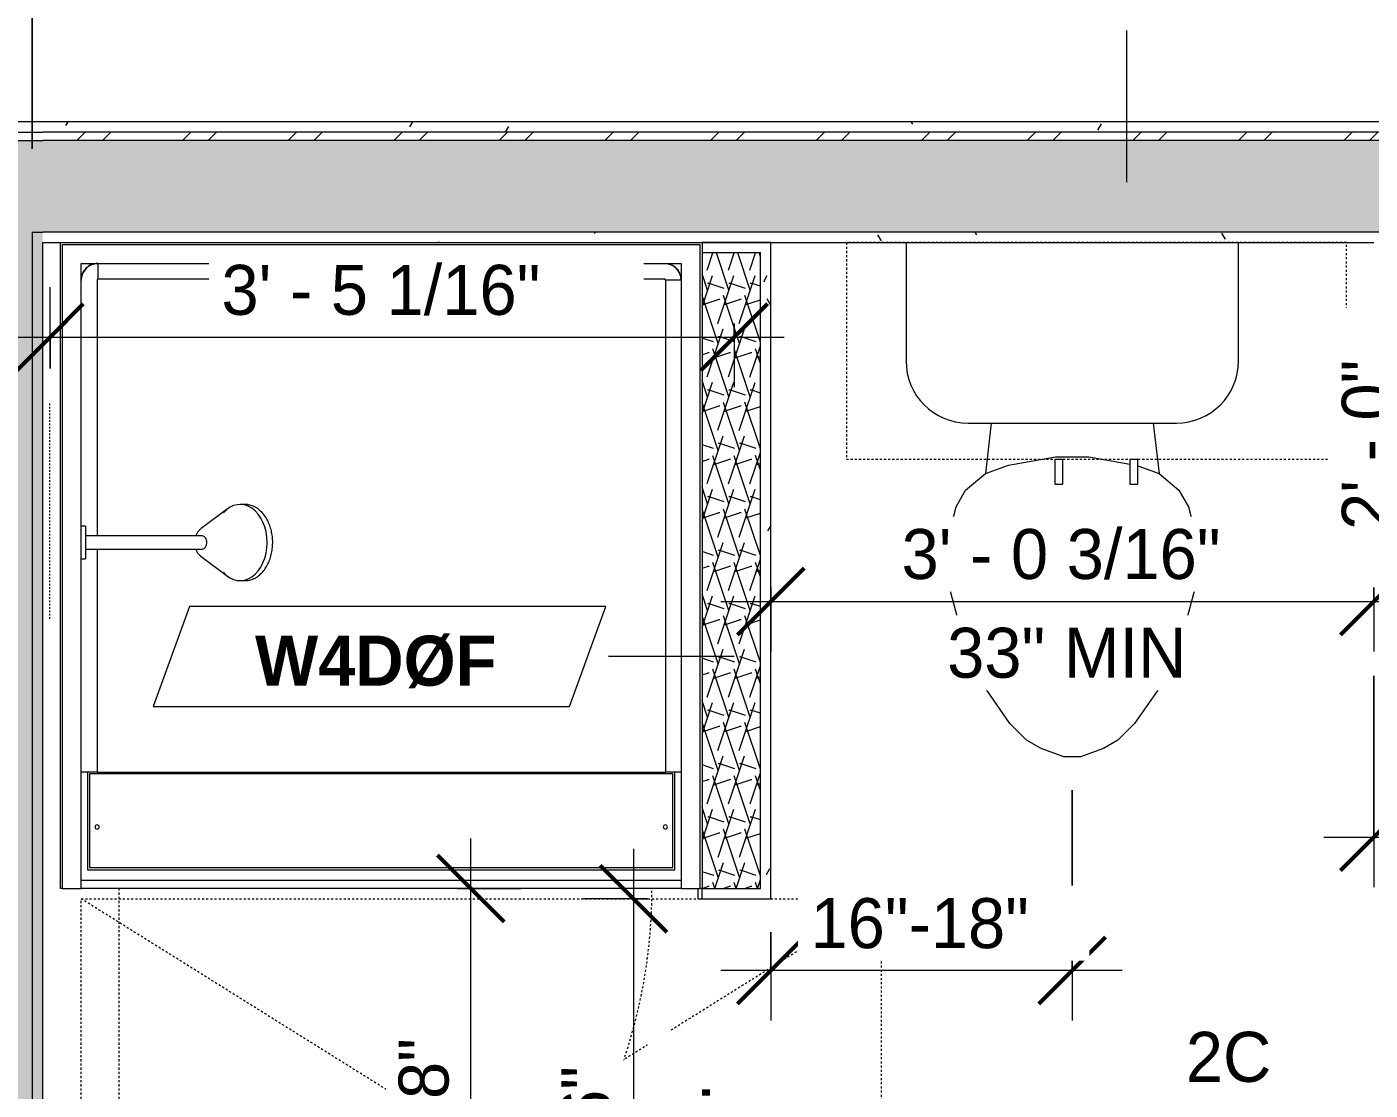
# Model space of a CAD drawing. Header units: inches. Extents: x -4058 to -1781, y 9814 to 12289.
# Drawn here: x -3403.5 to -3322.9, y 11589.8 to 11653.6 of the extents above; entities that cross this region are included whole.
import ezdxf

# ---------------------------------------------------------------- set-up
doc = ezdxf.new("R2010")
doc.units = ezdxf.units.IN
doc.header["$MEASUREMENT"] = 0
doc.linetypes.add('Dash', pattern=[0.25, 0.125, -0.125])
doc.linetypes.add('Dash 3_32_', pattern=[0.1875, 0.09375, -0.09375])
for name, color, linetype, lineweight in [('0-1', 7, 'Continuous', 5), ('A-ANNO-DIMS', 211, 'Continuous', 9), ('A-ANNO-DIMS-32', 211, 'Continuous', 9), ('A-DETL-1', 90, 'Dash 3_32_', 9), ('A-GENM', 5, 'Continuous', 9), ('A-GENM-2', 147, 'Dash', 9), ('A-WALL-1', 7, 'Continuous', 9), ('A-WALL-2', 113, 'Continuous', 9), ('A-WALL-IDEN', 211, 'Continuous', 9), ('A-WALL-PATT-1', 9, 'Continuous', 9), ('G-ANNO-SYMB-3', 111, 'Continuous', 9), ('I-WALL-2', 7, 'Continuous', 9), ('P-SANR-FIXT', 6, 'Continuous', 9), ('P-SANR-FIXT-HDLN', 131, 'Dash', 9), ('Q-CASE', 31, 'Continuous', 9), ('Q-CASE-1', 31, 'Dash', 9)]:
    doc.layers.add(name, color=color, linetype=linetype, lineweight=lineweight)
doc.styles.add('Century Gothic', font='ufonts.com_century-gothic.ttf', dxfattribs={"height": 3})
doc.styles.add('Century Gothic_B_1', font='GOTHICB.TTF', dxfattribs={"height": 3})
doc.dimstyles.new('THE_DIMENSION_STRING', dxfattribs={"dimscale": 12, "dimtxt": 3.132505, "dimasz": 0.333333, "dimexe": 0.25, "dimexo": 0.166667, "dimgap": 0.041667, "dimtad": 1, "dimdec": 4, "dimrnd": 0.0625, "dimzin": 3, "dimdsep": 46, "dimlunit": 4, "dimtxsty": 'Century Gothic', "dimblk1": 'OBLIQUE', "dimblk2": 'OBLIQUE', "dimsah": 1, "dimcen": 0.09, "dimdle": 0.25, "dimazin": 0, "dimtfac": 1, "dimtdec": 4, "dimtix": 1, "dimtmove": 0, "dimatfit": 3, "dimfxl": 1, "dimtvp": 1, "dimtfill": 1, "dimfrac": 2, "dimtolj": 1, "dimtzin": 0, "dimarcsym": 2})
doc.dimstyles.new('THE_DIMENSION_STRING_2', dxfattribs={"dimscale": 12, "dimtxt": 3.132505, "dimasz": 0.333333, "dimexe": 0.25, "dimexo": 0.166667, "dimgap": 0.041667, "dimtad": 1, "dimdec": 4, "dimrnd": 0.0625, "dimzin": 3, "dimdsep": 46, "dimlunit": 4, "dimtxsty": 'Century Gothic', "dimblk1": 'OBLIQUE', "dimblk2": 'OBLIQUE', "dimsah": 1, "dimcen": 0.09, "dimdle": 0.25, "dimazin": 0, "dimtfac": 1, "dimtdec": 4, "dimtix": 1, "dimtmove": 0, "dimatfit": 3, "dimfxl": 1, "dimtvp": 1, "dimtfill": 1, "dimfrac": 2, "dimtolj": 1, "dimtzin": 0, "dimarcsym": 2})
doc.dimstyles.new('THE_DIMENSION_STRING_3', dxfattribs={"dimscale": 12, "dimtxt": 3.132505, "dimasz": 0.333333, "dimexe": 0.25, "dimexo": 0.166667, "dimgap": 0.041667, "dimtad": 1, "dimdec": 4, "dimrnd": 0.0625, "dimzin": 3, "dimdsep": 46, "dimlunit": 4, "dimtxsty": 'Century Gothic', "dimblk1": 'OBLIQUE', "dimblk2": 'OBLIQUE', "dimsah": 1, "dimcen": 0.09, "dimdle": 0.25, "dimazin": 0, "dimtfac": 1, "dimtdec": 4, "dimtix": 1, "dimtmove": 0, "dimatfit": 3, "dimfxl": 1, "dimtvp": 1, "dimtfill": 1, "dimfrac": 2, "dimtolj": 1, "dimtzin": 0, "dimarcsym": 2})
doc.dimstyles.new('THE_DIMENSION_STRING_4', dxfattribs={"dimscale": 12, "dimtxt": 3.132505, "dimasz": 0.333333, "dimexe": 0.25, "dimexo": 0.166667, "dimgap": 0.041667, "dimtad": 1, "dimdec": 4, "dimrnd": 0.0625, "dimzin": 3, "dimdsep": 46, "dimlunit": 4, "dimtxsty": 'Century Gothic', "dimblk1": 'OBLIQUE', "dimblk2": 'OBLIQUE', "dimsah": 1, "dimcen": 0.09, "dimdle": 0.25, "dimazin": 0, "dimtfac": 1, "dimtdec": 4, "dimtix": 1, "dimtmove": 0, "dimatfit": 3, "dimfxl": 1, "dimtvp": 1, "dimtfill": 1, "dimfrac": 2, "dimtolj": 1, "dimtzin": 0, "dimarcsym": 2})
doc.dimstyles.new('THE_DIMENSION_STRING_6', dxfattribs={"dimscale": 12, "dimtxt": 3.132505, "dimasz": 0.333333, "dimexe": 0.25, "dimexo": 0.166667, "dimgap": 0.041667, "dimtad": 1, "dimdec": 4, "dimrnd": 0.0625, "dimzin": 3, "dimdsep": 46, "dimlunit": 4, "dimtxsty": 'Century Gothic', "dimblk1": 'OBLIQUE', "dimblk2": 'OBLIQUE', "dimsah": 1, "dimcen": 0.09, "dimdle": 0.25, "dimazin": 0, "dimtfac": 1, "dimtdec": 4, "dimtix": 1, "dimtmove": 0, "dimatfit": 3, "dimfxl": 1, "dimtvp": 1, "dimtfill": 1, "dimfrac": 2, "dimtolj": 1, "dimtzin": 0, "dimarcsym": 2})
pattern_1 = [(0, (0, 0), (10.24, 2.56), [0.422, -7.258, 0.422, -7.258, -40.96]), (0, (0, 0), (10.24, 2.56), [-15.36, 0.422, -14.938, 0.422, -7.258, -17.92]), (0, (0, 0), (10.24, 2.56), [-38.4, 0.422, -4.698, 0.422, -12.378]), (120, (3.84, 1.28), (-7.33702503, 7.58810013), [0.422, -7.258, 0.422, -7.258, -40.96]), (120, (3.84, 1.28), (-7.33702503, 7.58810013), [-15.36, 0.422, -14.938, 0.422, -7.258, -17.92]), (120, (3.84, 1.28), (-7.33702503, 7.58810013), [-38.4, 0.422, -4.698, 0.422, -12.378]), (240, (5.12, 6.4), (-2.90297497, -10.14810013), [0.422, -7.258, 0.422, -7.258, -40.96]), (240, (5.12, 6.4), (-2.90297497, -10.14810013), [-15.36, 0.422, -14.938, 0.422, -7.258, -17.92]), (240, (5.12, 6.4), (-2.90297497, -10.14810013), [-38.4, 0.422, -4.698, 0.422, -12.378])]
pattern_2 = [(161.57, (0.16, 0.16), (-1.279773737, -0.000426766), [0, -9.107, 1.011, 0]), (18.43, (-0.16, 0.16), (-1.279773737, 0.000426766), [0, -9.107, 1.011, 0]), (108.43, (0.16, 0.16), (0.639452382, -3.199964008), [3.035, -7.083]), (71.57, (-0.16, 0.16), (0.639452382, 3.199964008), [3.035, -7.083])]

# ---------------------------------------------------------------- blocks, each defined once
blk = doc.blocks.new('CTR - 1st Phase - Common Walls_rvt-1-UNIT PLANS - 2ND FLOOR')
at = {"layer": 'A-WALL-PATT-1'}
h = blk.add_hatch(dxfattribs=at)
h.set_pattern_fill('FP_1', color=256, style=0, pattern_type=2)
h.set_pattern_definition(pattern_1)
h.paths.add_polyline_path([(-3265.924, 11647.239), (-3265.299, 11647.239), (-3265.299, 11647.864), (-3409.174, 11647.864), (-3409.174, 11647.239), (-3274.299, 11647.239)], flags=0)
h = blk.add_hatch(dxfattribs=at)
h.set_pattern_fill('FP_33', color=256, style=0, pattern_type=2)
h.set_pattern_definition([(45, (0, 0), (-3.1678384, 3.1678384), []), (45, (0, 4.8), (-3.1678384, 3.1678384), [])])
h.paths.add_polyline_path([(-3265.924, 11646.739), (-3265.924, 11647.239), (-3408.674, 11647.239), (-3408.674, 11646.739), (-3266.424, 11646.739)], flags=0)
h = blk.add_hatch(dxfattribs=at)
h.set_pattern_fill('FP_5', color=256, style=0, pattern_type=2)
h.set_pattern_definition(pattern_2)
h.paths.add_polyline_path([(-3403.174, 11255.364), (-3403.174, 11646.739), (-3408.674, 11646.739), (-3408.674, 11255.364)], flags=0)
h = blk.add_hatch(dxfattribs=at)
h.set_pattern_fill('FP_5', color=256, style=0, pattern_type=2)
h.set_pattern_definition(pattern_2)
h.paths.add_polyline_path([(-3274.299, 11641.239), (-3273.674, 11641.239), (-3273.674, 11646.739), (-3403.174, 11646.739), (-3403.174, 11641.239), (-3288.958, 11641.239)], flags=0)
h = blk.add_hatch(dxfattribs=at)
h.set_pattern_fill('FP_1', color=256, style=0, pattern_type=2)
h.set_pattern_definition(pattern_1)
h.paths.add_polyline_path([(-3403.174, 11255.364), (-3402.549, 11255.364), (-3402.549, 11641.239), (-3403.174, 11641.239), (-3403.174, 11267.999)], flags=0)
h = blk.add_hatch(dxfattribs=at)
h.set_pattern_fill('FP_1', color=256, style=0, pattern_type=2)
h.set_pattern_definition(pattern_1)
h.paths.add_polyline_path([(-3274.299, 11640.614), (-3274.299, 11641.239), (-3402.549, 11641.239), (-3402.549, 11640.614), (-3274.674, 11640.614)], flags=0)
at = {"layer": 'A-WALL-1'}
for p, q in [((-3408.674, 11647.239), (-3402.549, 11647.239)), ((-3408.674, 11646.739), (-3403.174, 11646.739)), ((-3403.174, 11646.739), (-3402.549, 11646.739)), ((-3274.299, 11647.239), (-3402.549, 11647.239)), ((-3274.299, 11646.739), (-3402.549, 11646.739)), ((-3403.174, 11641.239), (-3403.174, 11255.364)), ((-3403.174, 11641.239), (-3402.549, 11641.239)), ((-3274.299, 11641.239), (-3402.549, 11641.239))]:
    blk.add_line(p, q, dxfattribs=at)
at = {"layer": 'I-WALL-2'}
for p, q in [((-3402.549, 11647.864), (-3409.174, 11647.864)), ((-3274.299, 11647.864), (-3402.549, 11647.864)), ((-3402.549, 11255.364), (-3402.549, 11640.614)), ((-3402.549, 11640.614), (-3401.486, 11640.614)), ((-3362.986, 11640.614), (-3322.674, 11640.614))]:
    blk.add_line(p, q, dxfattribs=at)
blk = doc.blocks.new('Toilet-Domestic-3D - Toilet-Domestic-3D-V45-UNIT PLANS - 2ND FLOOR')
at = {"layer": 'P-SANR-FIXT'}
for p, q in [((-2.74, 11), (-1.874, 11.5)), ((-1.874, 11.5), (-0.5, 12)), ((-0.5, 12), (0.5, 12)), ((0.5, 12), (1.874, 11.5)), ((1.874, 11.5), (2.74, 11)), ((-3.74, 10), (-2.74, 11)), ((2.74, 11), (3.74, 10)), ((-5.127, 8), (-3.74, 10)), ((3.74, 10), (5.127, 8)), ((-6.06, 6), (-5.127, 8)), ((5.127, 8), (6.06, 6)), ((-6.788, 4), (-6.06, 6)), ((6.06, 6), (6.788, 4)), ((-7.326, 1.992), (-6.788, 4)), ((6.788, 4), (7.326, 1.992)), ((-7.5, 0), (-7.326, 1.992)), ((7.326, 1.992), (7.5, 0)), ((-7.413, -0.996), (-7.5, 0)), ((7.5, 0), (7.413, -0.996)), ((-7.236, -2), (-7.413, -0.996)), ((7.413, -0.996), (7.236, -2)), ((-6.968, -3), (-7.236, -2)), ((7.236, -2), (6.968, -3)), ((-6.401, -4), (-6.968, -3)), ((6.968, -3), (6.401, -4)), ((-5.209, -5), (-6.401, -4)), ((6.401, -4), (5.209, -5)), ((-3.938, -5.463), (-5.209, -5)), ((-4.862, -8.024), (-5.209, -5)), ((-1, -6), (-3.449, -5.568)), ((3.836, -5.5), (1, -6)), ((5.209, -5), (3.836, -5.5)), ((4.862, -8.024), (5.209, -5)), ((1, -6), (-1, -6)), ((6.25, -8.024), (-6.25, -8.024)), ((-9.976, -11.75), (-9.976, -18.851)), ((9.976, -18.851), (9.976, -11.75))]:
    blk.add_line(p, q, dxfattribs=at)
for centre, start, end in [((-6.25, -11.75), 90, 180), ((6.25, -11.75), 0, 90)]:
    blk.add_arc(centre, 3.726, start, end, dxfattribs=at)
blk = doc.blocks.new('ADA Clearances - 30_x48_-V46-UNIT PLANS - 2ND FLOOR')
at = {"layer": 'A-GENM-2'}
for p, q in [((15, 24), (-15, -24)), ((-15, 24), (15, -24)), ((-15, 17.375), (-15, 24)), ((-15, 24), (15, 24)), ((15, 24), (15, -24)), ((-15, -24), (-15, 13)), ((15, -24), (-15, -24))]:
    blk.add_line(p, q, dxfattribs=at)
blk = doc.blocks.new('300 Series Wall Hung Cabinet_326 - 30_-2909952-UNIT PLANS - 2ND FLOOR')
at = {"layer": 'Q-CASE'}
for p, q in [((-2.5, -13.188), (-2.012, -13.188)), ((-2.5, -13.188), (-2.5, -14.687)), ((-2.012, -14.687), (-2.012, -13.188)), ((2, -13.188), (2.488, -13.188)), ((2, -13.188), (2, -14.687)), ((2.488, -14.687), (2.488, -13.188)), ((-2.5, -14.687), (-2.012, -14.687)), ((2, -14.687), (2.488, -14.687))]:
    blk.add_line(p, q, dxfattribs=at)
at = {"layer": 'Q-CASE-1'}
for p, q in [((15, -0.188), (-15, -0.188)), ((-15, -0.188), (-15, -13.188)), ((15, -13.188), (15, -0.188)), ((-15, -13.188), (15, -13.188))]:
    blk.add_line(p, q, dxfattribs=at)
blk = doc.blocks.new('The Shower - The Shower-V122-UNIT PLANS - 2ND FLOOR')
at = {"layer": 'P-SANR-FIXT'}
for p, q in [((0, 39.25), (0.125, 39.25)), ((0, 0.5), (0, 39.25)), ((1.25, 39.25), (0.125, 39.25)), ((0.125, 0.625), (0.125, 39.25)), ((1.25, 39.25), (37.25, 39.25)), ((1.25, 38.75), (1.25, 39.25)), ((1.25, 1.75), (1.25, 39.25)), ((37.25, 38.75), (1.25, 38.75)), ((37.25, 39.25), (37.25, 38.75)), ((38.375, 39.25), (37.25, 39.25)), ((37.25, 39.25), (37.25, 19.484)), ((38.375, 39.25), (38.5, 39.25)), ((38.375, 39.25), (38.375, 0.625)), ((38.5, 39.25), (38.5, 0.5)), ((1.625, 38.125), (1.625, 32.27)), ((36.875, 38.125), (1.625, 38.125)), ((36.75, 37.996), (1.75, 37.996)), ((1.75, 37.996), (1.75, 32.38)), ((36.75, 32.38), (36.75, 37.996)), ((36.875, 32.27), (36.875, 38.125)), ((1.75, 32.38), (36.75, 32.38)), ((2.2, 2.75), (2.2, 32.266)), ((36.3, 32.266), (2.2, 32.266)), ((36.3, 18.893), (36.3, 32.266)), ((36.3, 2.753), (36.3, 18.106)), ((37.25, 17.516), (37.25, 1.75)), ((1.28, 2.507), (1.302, 2.432)), ((2.253, 2.7), (36.25, 2.7)), ((37.198, 2.432), (37.22, 2.507)), ((37.25, 1.75), (1.25, 1.75)), ((1.397, 2.229), (1.415, 2.199)), ((1.51, 2.078), (1.578, 2.01)), ((1.699, 1.915), (1.731, 1.895)), ((1.932, 1.802), (2.007, 1.78)), ((2.253, 1.769), (36.25, 1.769)), ((36.25, 1.75), (36.25, 1.769)), ((36.493, 1.78), (36.568, 1.802)), ((36.772, 1.897), (36.801, 1.915)), ((36.922, 2.01), (36.99, 2.078)), ((37.085, 2.199), (37.105, 2.231)), ((38.5, 0.5), (0, 0.5)), ((38.375, 0.625), (0.125, 0.625))]:
    blk.add_line(p, q, dxfattribs=at)
for centre, radius, start, end in [((2.203, 35.563), 0.125, 0, 180), ((2.203, 35.563), 0.125, 180, 0), ((36.297, 35.563), 0.125, 0, 180), ((36.297, 35.563), 0.125, 180, 0), ((2.25, 2.75), 1, 180, 270), ((36.25, 2.75), 1, 270, 0)]:
    blk.add_arc(centre, radius, start, end, dxfattribs=at)
for centre, major_axis, start_param, end_param in [((2.2, 32.284), (-0.95, 0), 0, 1.570796), ((36.3, 32.284), (0.95, 0), 4.712389, 6.283185)]:
    blk.add_ellipse(centre, major_axis=major_axis, ratio=0.019505, start_param=start_param, end_param=end_param, dxfattribs=at)
for points, knots in [([(1.25, 2.769), (1.25, 2.767), (1.272, 2.764), (1.4, 2.758), (1.642, 2.754), (1.951, 2.752), (2.117, 2.752), (2.2, 2.753)], [-1, -1, -1, -1, -0.833333, -0.666667, -0.333333, -0.166667, 0, 0, 0, 0]), ([(1.25, 2.769), (1.25, 2.702), (1.263, 2.572), (1.34, 2.32), (1.525, 2.042), (1.804, 1.857), (2.056, 1.781), (2.186, 1.769), (2.253, 1.769)], [-1, -1, -1, -1, -0.874768, -0.749536, -0.499072, -0.248608, -0.123376, 0.001856, 0.001856, 0.001856, 0.001856]), ([(2.2, 2.753), (2.2, 2.742), (2.201, 2.74), (2.203, 2.731), (2.207, 2.724), (2.212, 2.717), (2.218, 2.711), (2.226, 2.705), (2.235, 2.702), (2.242, 2.7), (2.248, 2.7), (2.253, 2.7)], [-1, -1, -1, -1, -0.833333, -0.75, -0.666667, -0.583333, -0.416667, -0.291667, -0.208333, -0.083333, 0, 0, 0, 0]), ([(36.247, 2.7), (36.258, 2.7), (36.26, 2.701), (36.268, 2.703), (36.276, 2.707), (36.283, 2.712), (36.289, 2.718), (36.294, 2.726), (36.298, 2.735), (36.3, 2.741), (36.3, 2.748), (36.3, 2.753)], [-1, -1, -1, -1, -0.833333, -0.75, -0.666667, -0.583333, -0.416667, -0.291667, -0.208333, -0.083333, 0, 0, 0, 0]), ([(36.25, 1.796), (36.25, 1.816), (36.25, 1.907), (36.249, 2.145), (36.248, 2.452), (36.248, 2.617), (36.247, 2.7)], [-0.8333333, -0.8333333, -0.8333333, -0.8333333, -0.6666667, -0.3333333, -0.1666667, 0, 0, 0, 0]), ([(36.25, 1.769), (36.317, 1.769), (36.447, 1.782), (36.699, 1.858), (36.977, 2.044), (37.162, 2.322), (37.238, 2.575), (37.25, 2.705), (37.25, 2.771)], [-1, -1, -1, -1, -0.874768, -0.749536, -0.499072, -0.248608, -0.123376, 0.001856, 0.001856, 0.001856, 0.001856]), ([(1.589, 2), (1.545, 2.038), (1.47, 2.117), (1.409, 2.206), (1.385, 2.249)], [0.4597287, 0.4597287, 0.4597287, 0.4597287, 0.5714286, 0.666048, 0.666048, 0.666048, 0.666048]), ([(2.25, 1.75), (2.174, 1.75), (2.026, 1.767), (1.86, 1.825), (1.773, 1.871), (1.752, 1.883)], [0, 0, 0, 0, 0.1428571, 0.2857143, 0.332096, 0.332096, 0.332096, 0.332096]), ([(36.75, 1.884), (36.696, 1.853), (36.588, 1.803), (36.419, 1.76), (36.307, 1.75), (36.25, 1.75)], [0.6665409, 0.6665409, 0.6665409, 0.6665409, 0.7857143, 0.8928571, 1, 1, 1, 1]), ([(37.014, 2.105), (36.972, 2.055), (36.889, 1.974), (36.794, 1.909), (36.751, 1.885)], [0.4462442, 0.4462442, 0.4462442, 0.4462442, 0.5714286, 0.666048, 0.666048, 0.666048, 0.666048]), ([(37.193, 2.416), (37.181, 2.382), (37.157, 2.326), (37.129, 2.273), (37.117, 2.252)], [0.2167295, 0.2167295, 0.2167295, 0.2167295, 0.2857143, 0.332096, 0.332096, 0.332096, 0.332096])]:
    blk.add_open_spline(points, degree=3, knots=knots, dxfattribs=at)
for points in [[(1.251, 2.707), (1.25, 2.721), (1.25, 2.735), (1.25, 2.75)], [(37.25, 2.75), (37.25, 2.724), (37.249, 2.698), (37.247, 2.673)], [(1.384, 2.25), (1.371, 2.272), (1.359, 2.295), (1.348, 2.319)], [(1.75, 1.884), (1.707, 1.909), (1.665, 1.937), (1.627, 1.968)], [(37.116, 2.25), (37.095, 2.214), (37.072, 2.179), (37.047, 2.146)]]:
    blk.add_open_spline(points, degree=3, dxfattribs=at)
at = {"layer": 'P-SANR-FIXT-HDLN'}
blk.add_line((35, 39.25), (35, 71.25), dxfattribs=at)
blk.add_arc((35, 39.25), 32, 90, 180, dxfattribs=at)
blk = doc.blocks.new('Shower Head - Shower Head-3265626-UNIT PLANS - 2ND FLOOR')
at = {"layer": 'P-SANR-FIXT'}
for p, q in [((-0.984, 0), (0.984, 0)), ((-0.984, 0), (-0.984, -0.255)), ((0.984, -0.255), (-0.984, -0.255)), ((-0.394, -0.255), (-0.394, -1.002)), ((0.394, -1.002), (0.394, -0.255)), ((0.984, -0.255), (0.984, 0)), ((-0.394, -6.013), (-0.394, -7.265)), ((0.394, -7.265), (0.394, -6.013)), ((-0.837, -7.194), (-2.021, -8.783)), ((2.021, -8.783), (0.837, -7.194)), ((-2.285, -9.536), (-2.285, -9.815)), ((2.285, -9.815), (2.285, -9.536))]:
    blk.add_line(p, q, dxfattribs=at)
at = {"layer": 'P-SANR-FIXT', "flags": 128}
for points in [[(-0.394, -1.002), (-0.394, -1.285), (-0.394, -1.568), (-0.394, -1.85), (-0.394, -2.131), (-0.394, -2.41), (-0.394, -2.686), (-0.394, -2.96), (-0.394, -3.231), (-0.394, -3.498), (-0.394, -3.761), (-0.394, -4.02), (-0.394, -4.274), (-0.394, -4.523), (-0.394, -4.766), (-0.394, -5.003), (-0.394, -5.234), (-0.394, -5.458), (-0.394, -5.674), (-0.394, -5.884), (-0.394, -6.013)], [(0.394, -6.013), (0.394, -5.808), (0.394, -5.596), (0.394, -5.377), (0.394, -5.15), (0.394, -4.917), (0.394, -4.678), (0.394, -4.433), (0.394, -4.182), (0.394, -3.926), (0.394, -3.666), (0.394, -3.401), (0.394, -3.132), (0.394, -2.86), (0.394, -2.585), (0.394, -2.308), (0.394, -2.028), (0.394, -1.747), (0.394, -1.465), (0.394, -1.182), (0.394, -1.002)], [(-0.394, -6.871), (-0.426, -6.883), (-0.458, -6.897), (-0.489, -6.911), (-0.521, -6.927), (-0.552, -6.944), (-0.582, -6.963), (-0.613, -6.982), (-0.643, -7.003), (-0.672, -7.025), (-0.701, -7.049), (-0.729, -7.074), (-0.756, -7.101), (-0.783, -7.129), (-0.809, -7.159), (-0.834, -7.19), (-0.837, -7.194)], [(0.837, -7.194), (0.813, -7.163), (0.787, -7.133), (0.76, -7.105), (0.733, -7.078), (0.705, -7.052), (0.676, -7.029), (0.647, -7.006), (0.617, -6.985), (0.587, -6.965), (0.556, -6.947), (0.525, -6.93), (0.494, -6.914), (0.462, -6.899), (0.43, -6.885), (0.398, -6.873)], [(-2.285, -9.815), (-2.283, -9.885), (-2.277, -9.955), (-2.267, -10.024), (-2.253, -10.094), (-2.236, -10.162), (-2.214, -10.23), (-2.189, -10.297), (-2.16, -10.362), (-2.128, -10.427), (-2.092, -10.49), (-2.053, -10.552), (-2.011, -10.613), (-1.965, -10.672), (-1.916, -10.729), (-1.865, -10.785), (-1.81, -10.839), (-1.753, -10.891), (-1.693, -10.941), (-1.631, -10.99), (-1.566, -11.036), (-1.499, -11.08), (-1.43, -11.122), (-1.358, -11.163), (-1.285, -11.2), (-1.21, -11.236), (-1.132, -11.27), (-1.054, -11.301), (-0.973, -11.33), (-0.892, -11.356), (-0.809, -11.38), (-0.725, -11.402), (-0.639, -11.422), (-0.553, -11.438), (-0.466, -11.453), (-0.379, -11.465), (-0.291, -11.474), (-0.202, -11.481), (-0.113, -11.486), (-0.024, -11.488), (0, -11.488)], [(0, -11.488), (0.089, -11.487), (0.178, -11.483), (0.267, -11.476), (0.355, -11.468), (0.443, -11.456), (0.53, -11.443), (0.616, -11.426), (0.702, -11.408), (0.786, -11.387), (0.869, -11.363), (0.952, -11.337), (1.032, -11.309), (1.111, -11.278), (1.189, -11.245), (1.265, -11.21), (1.339, -11.173), (1.411, -11.133), (1.481, -11.092), (1.548, -11.048), (1.614, -11.002), (1.677, -10.955), (1.737, -10.905), (1.795, -10.853), (1.85, -10.8), (1.903, -10.745), (1.952, -10.688), (1.999, -10.629), (2.042, -10.569), (2.082, -10.507), (2.119, -10.444), (2.152, -10.38), (2.182, -10.315), (2.208, -10.248), (2.23, -10.18), (2.249, -10.112), (2.264, -10.043), (2.275, -9.974), (2.282, -9.904), (2.285, -9.833), (2.285, -9.815)]]:
    blk.add_lwpolyline(points, dxfattribs=at)
at = {"layer": 'P-SANR-FIXT'}
for centre, major_axis, start_param, end_param in [((0, -7.265), (0.394, 0), 3.141593, 4.712389), ((0, -7.265), (-0.394, 0), 1.570796, 3.141593), ((0, -9.536), (2.285, 0), 2.468394, 4.712389), ((0, -9.536), (-2.285, 0), 1.570796, 3.814791)]:
    blk.add_ellipse(centre, major_axis=major_axis, ratio=0.707107, start_param=start_param, end_param=end_param, dxfattribs=at)
blk = doc.blocks.new('DIMBLOCK210-UNIT PLANS - 2ND FLOOR')
at = {"layer": 'A-ANNO-DIMS-32'}
for p, q in [((-3322.674, 11614.619), (-3322.674, 11601.94)), ((-3322.674, 11604.94), (-3322.674, 11614.619)), ((-3274.674, 11614.619), (-3274.674, 11601.94)), ((-3274.674, 11604.94), (-3274.674, 11614.619)), ((-3325.674, 11604.94), (-3271.674, 11604.94))]:
    blk.add_line(p, q, dxfattribs=at)
at = {"layer": 'A-ANNO-DIMS-32', "lineweight": 50}
for p, q in [((-3322.674, 11604.94), (-3320.674, 11606.94)), ((-3274.674, 11604.94), (-3272.674, 11606.94)), ((-3322.674, 11604.94), (-3324.674, 11602.94)), ((-3274.674, 11604.94), (-3276.674, 11602.94))]:
    blk.add_line(p, q, dxfattribs=at)
at = {"layer": 'A-ANNO-DIMS-32', "color": 0, "insert": (-3303.919, 11609.286), "char_height": 3, "width": 12.58969, "attachment_point": 1, "line_spacing_factor": 0.984502, "style": 'Century Gothic', "bg_fill": 3, "box_fill_scale": 1.25, "bg_fill_color": 256, "bg_fill_true_color": 13158600, "bg_fill_transparency": 0}
blk.add_mtext('4\' - 0"', dxfattribs=at)
blk = doc.blocks.new('_Oblique')
at = {"color": 0, "linetype": 'ByBlock', "lineweight": -2}
blk.add_line((-0.5, -0.5), (0.5, 0.5), dxfattribs=at)
blk = doc.blocks.new('DIMBLOCK211-UNIT PLANS - 2ND FLOOR')
at = {"layer": 'A-ANNO-DIMS-32'}
for p, q in [((-3320.247, 11613.619), (-3320.247, 11643.619)), ((-3321.076, 11640.619), (-3317.247, 11640.619)), ((-3320.247, 11640.619), (-3321.076, 11640.619)), ((-3321.076, 11616.619), (-3317.247, 11616.619)), ((-3320.247, 11616.619), (-3321.076, 11616.619))]:
    blk.add_line(p, q, dxfattribs=at)
at = {"layer": 'A-ANNO-DIMS-32', "lineweight": 50}
for p, q in [((-3320.247, 11640.619), (-3322.247, 11642.619)), ((-3320.247, 11640.619), (-3318.247, 11638.619)), ((-3320.247, 11616.619), (-3322.247, 11618.619)), ((-3320.247, 11616.619), (-3318.247, 11614.619))]:
    blk.add_line(p, q, dxfattribs=at)
at = {"layer": 'A-ANNO-DIMS-32', "color": 0, "insert": (-3324.593, 11623.373), "char_height": 3, "width": 12.58969, "attachment_point": 1, "rotation": 90, "line_spacing_factor": 0.984502, "style": 'Century Gothic', "bg_fill": 3, "box_fill_scale": 1.25, "bg_fill_color": 256, "bg_fill_true_color": 13158600, "bg_fill_transparency": 0}
blk.add_mtext('2\' - 0"', dxfattribs=at)
blk = doc.blocks.new('DIMBLOCK348-UNIT PLANS - 2ND FLOOR')
at = {"layer": 'A-ANNO-DIMS-32', "lineweight": 50}
for p, q in [((-3358.861, 11619.086), (-3356.861, 11621.086)), ((-3322.674, 11619.086), (-3320.674, 11621.086)), ((-3358.861, 11619.086), (-3360.861, 11617.086)), ((-3322.674, 11619.086), (-3324.674, 11617.086))]:
    blk.add_line(p, q, dxfattribs=at)
at = {"layer": 'A-ANNO-DIMS-32'}
for p, q in [((-3358.861, 11619.914), (-3358.861, 11616.086)), ((-3358.861, 11619.086), (-3358.861, 11619.914)), ((-3322.674, 11619.914), (-3322.674, 11616.086)), ((-3322.674, 11619.086), (-3322.674, 11619.914)), ((-3361.861, 11619.086), (-3319.674, 11619.086))]:
    blk.add_line(p, q, dxfattribs=at)
at = {"layer": 'A-ANNO-DIMS-32', "color": 0, "char_height": 3, "attachment_point": 1, "line_spacing_factor": 0.984502, "style": 'Century Gothic', "bg_fill": 3, "box_fill_scale": 1.25, "bg_fill_color": 256, "bg_fill_true_color": 13158600, "bg_fill_transparency": 0}
for s, insert, width in [('3\' - 0 3/16"', (-3351.01, 11623.431), 24.5827), ('33" MIN', (-3348.276, 11617.509), 18.01936)]:
    blk.add_mtext(s, dxfattribs=dict(at, insert=insert, width=width))
blk = doc.blocks.new('Wall Tag - Arch Wall-3956453-UNIT PLANS - 2ND FLOOR')
at = {"layer": 'A-WALL-IDEN'}
for p, q in [((-0.3561, 0.0937), (-0.4244, -0.0937)), ((0.4244, 0.0937), (-0.3561, 0.0937)), ((0.3561, -0.0937), (0.4244, 0.0937)), ((-0.4244, -0.0937), (0.3561, -0.0937))]:
    blk.add_line(p, q, dxfattribs=at)
blk = doc.blocks.new('DIMBLOCK794-UNIT PLANS - 2ND FLOOR')
at = {"layer": 'A-ANNO-DIMS-32'}
for p, q in [((-3376.849, 11565.244), (-3376.849, 11604.869)), ((-3377.677, 11601.869), (-3373.849, 11601.869)), ((-3376.849, 11601.869), (-3377.677, 11601.869)), ((-3377.677, 11568.244), (-3373.849, 11568.244)), ((-3376.849, 11568.244), (-3377.677, 11568.244))]:
    blk.add_line(p, q, dxfattribs=at)
at = {"layer": 'A-ANNO-DIMS-32', "lineweight": 50}
for p, q in [((-3376.849, 11601.869), (-3378.849, 11603.869)), ((-3376.849, 11601.869), (-3374.849, 11599.869)), ((-3376.849, 11568.244), (-3378.849, 11570.244)), ((-3376.849, 11568.244), (-3374.849, 11566.244))]:
    blk.add_line(p, q, dxfattribs=at)
at = {"layer": 'A-ANNO-DIMS-32', "color": 0, "insert": (-3381.194, 11575.982), "char_height": 3, "width": 21.77837, "attachment_point": 1, "rotation": 90, "line_spacing_factor": 0.984502, "style": 'Century Gothic', "bg_fill": 3, "box_fill_scale": 1.25, "bg_fill_color": 256, "bg_fill_true_color": 13158600, "bg_fill_transparency": 0}
blk.add_mtext('2\' - 9 5/8"', dxfattribs=at)
blk = doc.blocks.new('DIMBLOCK1008-UNIT PLANS - 2ND FLOOR')
at = {"layer": 'A-ANNO-DIMS-32'}
for p, q in [((-3408.674, 11646.239), (-3408.674, 11677.985)), ((-3403.174, 11646.239), (-3403.174, 11677.985)), ((-3408.674, 11674.985), (-3403.174, 11674.985)), ((-3408.674, 11674.985), (-3408.674, 11646.239)), ((-3403.174, 11674.985), (-3403.174, 11646.239))]:
    blk.add_line(p, q, dxfattribs=at)
at = {"layer": 'A-ANNO-DIMS-32', "lineweight": 50}
for p, q in [((-3408.674, 11674.985), (-3406.674, 11676.985)), ((-3403.174, 11674.985), (-3401.174, 11676.985)), ((-3408.674, 11674.985), (-3410.674, 11672.985)), ((-3403.174, 11674.985), (-3405.174, 11672.985))]:
    blk.add_line(p, q, dxfattribs=at)
at = {"layer": 'A-ANNO-DIMS-32', "color": 0, "insert": (-3411.567, 11679.33), "char_height": 3, "width": 13.54435, "attachment_point": 1, "line_spacing_factor": 0.984502, "style": 'Century Gothic', "bg_fill": 3, "box_fill_scale": 1.25, "bg_fill_color": 256, "bg_fill_true_color": 13158600, "bg_fill_transparency": 0}
blk.add_mtext('5 1/2"', dxfattribs=at)
blk = doc.blocks.new('DIMBLOCK1009-UNIT PLANS - 2ND FLOOR')
at = {"layer": 'A-ANNO-DIMS-32'}
for p, q in [((-3403.174, 11646.239), (-3403.174, 11677.985)), ((-3273.674, 11646.239), (-3273.674, 11677.985)), ((-3403.174, 11674.985), (-3273.674, 11674.985)), ((-3403.174, 11674.985), (-3403.174, 11646.239)), ((-3273.674, 11674.985), (-3273.674, 11646.239))]:
    blk.add_line(p, q, dxfattribs=at)
at = {"layer": 'A-ANNO-DIMS-32', "lineweight": 50}
for p, q in [((-3403.174, 11674.985), (-3401.174, 11676.985)), ((-3273.674, 11674.985), (-3271.674, 11676.985)), ((-3403.174, 11674.985), (-3405.174, 11672.985)), ((-3273.674, 11674.985), (-3275.674, 11672.985))]:
    blk.add_line(p, q, dxfattribs=at)
at = {"layer": 'A-ANNO-DIMS-32', "color": 0, "insert": (-3348.667, 11679.33), "char_height": 3, "width": 24.5827, "attachment_point": 1, "line_spacing_factor": 0.984502, "style": 'Century Gothic', "bg_fill": 3, "box_fill_scale": 1.25, "bg_fill_color": 256, "bg_fill_true_color": 13158600, "bg_fill_transparency": 0}
blk.add_mtext('10\' - 9 1/2"', dxfattribs=at)
blk = doc.blocks.new('DIMBLOCK1450-UNIT PLANS - 2ND FLOOR')
at = {"layer": 'A-ANNO-DIMS-32'}
for p, q in [((-3340.767, 11607.763), (-3340.767, 11593.94)), ((-3340.767, 11596.94), (-3340.767, 11607.763)), ((-3358.861, 11599.244), (-3358.861, 11593.94)), ((-3358.861, 11596.94), (-3358.861, 11599.244)), ((-3337.767, 11596.94), (-3361.861, 11596.94))]:
    blk.add_line(p, q, dxfattribs=at)
at = {"layer": 'A-ANNO-DIMS-32', "lineweight": 50}
for p, q in [((-3358.861, 11596.94), (-3356.861, 11598.94)), ((-3340.767, 11596.94), (-3338.767, 11598.94)), ((-3358.861, 11596.94), (-3360.861, 11594.94)), ((-3340.767, 11596.94), (-3342.767, 11594.94))]:
    blk.add_line(p, q, dxfattribs=at)
at = {"layer": 'A-ANNO-DIMS-32', "color": 0, "insert": (-3356.477, 11601.286), "char_height": 3, "width": 15.99069, "attachment_point": 1, "line_spacing_factor": 0.984502, "style": 'Century Gothic', "bg_fill": 3, "box_fill_scale": 1.25, "bg_fill_color": 256, "bg_fill_true_color": 13158600, "bg_fill_transparency": 0}
blk.add_mtext('16"-18"', dxfattribs=at)
blk = doc.blocks.new('DIMBLOCK1451-UNIT PLANS - 2ND FLOOR')
at = {"layer": 'A-ANNO-DIMS-32'}
for p, q in [((-3402.111, 11633.052), (-3402.111, 11637.935)), ((-3361.049, 11635.763), (-3361.049, 11631.935)), ((-3361.049, 11634.935), (-3361.049, 11635.763)), ((-3405.111, 11634.935), (-3358.049, 11634.935)), ((-3402.111, 11634.935), (-3402.111, 11633.052))]:
    blk.add_line(p, q, dxfattribs=at)
at = {"layer": 'A-ANNO-DIMS-32', "lineweight": 50}
for p, q in [((-3402.111, 11634.935), (-3400.111, 11636.935)), ((-3361.049, 11634.935), (-3359.049, 11636.935)), ((-3402.111, 11634.935), (-3404.111, 11632.935)), ((-3361.049, 11634.935), (-3363.049, 11632.935))]:
    blk.add_line(p, q, dxfattribs=at)
at = {"layer": 'A-ANNO-DIMS-32', "color": 0, "insert": (-3391.823, 11639.28), "char_height": 3, "width": 24.5827, "attachment_point": 1, "line_spacing_factor": 0.984502, "style": 'Century Gothic', "bg_fill": 3, "box_fill_scale": 1.25, "bg_fill_color": 256, "bg_fill_true_color": 13158600, "bg_fill_transparency": 0}
blk.add_mtext('3\' - 5 1/16"', dxfattribs=at)
blk = doc.blocks.new('DIMBLOCK1470-UNIT PLANS - 2ND FLOOR')
at = {"layer": 'A-ANNO-DIMS-32'}
for p, q in [((-3367.09, 11604.244), (-3367.09, 11568.244)), ((-3366.262, 11601.244), (-3370.09, 11601.244)), ((-3367.09, 11601.244), (-3366.262, 11601.244)), ((-3366.262, 11571.244), (-3370.09, 11571.244)), ((-3367.09, 11571.244), (-3366.262, 11571.244))]:
    blk.add_line(p, q, dxfattribs=at)
at = {"layer": 'A-ANNO-DIMS-32', "lineweight": 50}
for p, q in [((-3367.09, 11601.244), (-3369.09, 11603.244)), ((-3367.09, 11601.244), (-3365.09, 11599.244)), ((-3367.09, 11571.244), (-3369.09, 11573.244)), ((-3367.09, 11571.244), (-3365.09, 11569.244))]:
    blk.add_line(p, q, dxfattribs=at)
at = {"layer": 'A-ANNO-DIMS-32', "color": 0, "char_height": 3, "attachment_point": 1, "rotation": 90, "line_spacing_factor": 0.984502, "style": 'Century Gothic', "bg_fill": 3, "box_fill_scale": 1.25, "bg_fill_color": 256, "bg_fill_true_color": 13158600, "bg_fill_transparency": 0}
for s, insert, width in [('2\' - 6"', (-3371.435, 11580.998), 12.58969), ('MIN.', (-3365.513, 11581.719), 10.85935)]:
    blk.add_mtext(s, dxfattribs=dict(at, insert=insert, width=width))

msp = doc.modelspace()

# ---------------------------------------------------------------- hatches: boundary and pattern name
at = {"layer": 'A-WALL-PATT-1'}
h = msp.add_hatch(dxfattribs=at)
h.set_pattern_fill('FP_1', color=256, style=0, pattern_type=2)
h.set_pattern_definition(pattern_1)
h.paths.add_polyline_path([(-3358.86124, 11601.24399), (-3358.86124, 11640.61899), (-3362.98624, 11640.61899), (-3362.98624, 11639.99399), (-3359.48624, 11639.99399), (-3359.48624, 11601.86899), (-3362.98624, 11601.86899), (-3362.98624, 11601.24399), (-3359.48624, 11601.24399)], flags=0)
h = msp.add_hatch(dxfattribs=at)
h.set_pattern_fill('FP_5', color=256, style=0, pattern_type=2)
h.set_pattern_definition(pattern_2)
h.paths.add_polyline_path([(-3359.48624, 11601.86899), (-3359.48624, 11639.99399), (-3362.98624, 11639.99399), (-3362.98624, 11601.86899)], flags=0)

# ---------------------------------------------------------------- linework, layer by layer
at = {"layer": 'A-DETL-1'}
for p, q in [((-3272.28554, 11641.24399), (-3399.95818, 11641.24399)), ((-3402.11124, 11618.0519), (-3402.11124, 11631.0519)), ((-3375.29874, 11601.86899), (-3378.79874, 11601.86899))]:
    msp.add_line(p, q, dxfattribs=at)
at = {"layer": 'A-WALL-2'}
for p, q in [((-3358.86124, 11640.61899), (-3362.98624, 11640.61899)), ((-3358.86124, 11601.24399), (-3358.86124, 11640.61899)), ((-3359.48624, 11639.99399), (-3362.98624, 11639.99399)), ((-3359.48624, 11601.86899), (-3359.48624, 11639.99399)), ((-3363.23624, 11601.86899), (-3363.23624, 11601.24399)), ((-3362.98624, 11601.24399), (-3362.98624, 11601.86899)), ((-3362.98624, 11601.86899), (-3359.48624, 11601.86899)), ((-3363.23624, 11601.24399), (-3358.86124, 11601.24399))]:
    msp.add_line(p, q, dxfattribs=at)
at = {"layer": 'A-WALL-IDEN'}
msp.add_line((-3337.48624, 11644.2394), (-3337.48624, 11653.34764), dxfattribs=at)

# ---------------------------------------------------------------- block references
at = {"layer": '0-1'}
msp.add_blockref('CTR - 1st Phase - Common Walls_rvt-1-UNIT PLANS - 2ND FLOOR', (0, 0), dxfattribs=at)
at = {"layer": 'A-GENM', "rotation": 269.999999999879}
msp.add_blockref('ADA Clearances - 30_x48_-V46-UNIT PLANS - 2ND FLOOR', (-3376.23624, 11586.24399), dxfattribs=at)
at = {"layer": 'A-WALL-IDEN', "xscale": 31.99999999999999, "yscale": 31.99999999999999, "zscale": 31.99999999999999}
msp.add_blockref('Wall Tag - Arch Wall-3956453-UNIT PLANS - 2ND FLOOR', (-3382.33799, 11615.78524), dxfattribs=at)
at = {"layer": 'P-SANR-FIXT'}
for name, p, rotation in [('The Shower - The Shower-V122-UNIT PLANS - 2ND FLOOR', (-3362.98624, 11641.11899), 180), ('Toilet-Domestic-3D - Toilet-Domestic-3D-V45-UNIT PLANS - 2ND FLOOR', (-3340.76749, 11621.76317), 180), ('Shower Head - Shower Head-3265626-UNIT PLANS - 2ND FLOOR', (-3400.23624, 11622.61899), 90.00000000008079)]:
    msp.add_blockref(name, p, dxfattribs=dict(at, rotation=rotation))
at = {"layer": 'Q-CASE'}
msp.add_blockref('300 Series Wall Hung Cabinet_326 - 30_-2909952-UNIT PLANS - 2ND FLOOR', (-3339.31803, 11640.8019), dxfattribs=at)

# ---------------------------------------------------------------- texts
at = {"layer": 'A-WALL-IDEN', "insert": (-3389.80588, 11617.03277), "char_height": 3, "width": 17.978, "attachment_point": 1, "style": 'Century Gothic_B_1'}
msp.add_mtext('W4DØF', dxfattribs=at)
at = {"layer": 'G-ANNO-SYMB-3', "insert": (-3333.95336, 11593.26505), "char_height": 3, "width": 6.969, "attachment_point": 1, "style": 'Century Gothic'}
msp.add_mtext('2C', dxfattribs=at)

# ---------------------------------------------------------------- next in the draw order: dimensions: what is measured, and where the dimension line sits
at = {"layer": 'A-ANNO-DIMS'}
for base, p1, p2, dimstyle, override, picture, middle in [((-3403.17374, 11674.9848), (-3408.67374, 11644.2394), (-3403.17374, 11644.2394), 'THE_DIMENSION_STRING_4', {"dimpost": '<>', "dimfxl": 5.5}, 'DIMBLOCK1008-UNIT PLANS - 2ND FLOOR', (-3405.92374, 11677.22647)), ((-3361.04874, 11634.93501), (-3402.11124, 11631.0519), (-3361.04874, 11637.76343), 'THE_DIMENSION_STRING_6', {"dimpost": '<>', "dimfxl": 41.607375}, 'DIMBLOCK1451-UNIT PLANS - 2ND FLOOR', (-3381.57999, 11637.17668)), ((-3274.67374, 11604.94042), (-3322.67374, 11616.61899), (-3274.67374, 11616.61899), 'THE_DIMENSION_STRING', {"dimpost": '<>', "dimfxl": 48}, 'DIMBLOCK210-UNIT PLANS - 2ND FLOOR', (-3298.67374, 11607.01588))]:
    dim = msp.add_linear_dim(base=base, p1=p1, p2=p2, dimstyle=dimstyle, override=override, dxfattribs=at)
    dim.commit()
    dim.dimension.update_dxf_attribs({"geometry": picture, "text_midpoint": middle})
dim = msp.add_linear_dim(base=(-3358.86124, 11596.94042), p1=(-3340.76749, 11609.76317), p2=(-3358.86124, 11601.24399), text='16"-18"', dimstyle='THE_DIMENSION_STRING_6', override={"dimpost": '<>', "dimfxl": 19.999009}, dxfattribs=at)
dim.commit()
dim.dimension.update_dxf_attribs({"geometry": 'DIMBLOCK1450-UNIT PLANS - 2ND FLOOR', "text_midpoint": (-3349.81436, 11599.01588)})
dim = msp.add_linear_dim(base=(-3376.84888, 11601.86899), p1=(-3379.6773, 11568.24399), p2=(-3379.6773, 11601.86899), angle=90, dimstyle='THE_DIMENSION_STRING_3', override={"dimpost": '<>', "dimfxl": 33.625}, dxfattribs=at)
dim.commit()
dim.dimension.update_dxf_attribs({"geometry": 'DIMBLOCK794-UNIT PLANS - 2ND FLOOR', "text_midpoint": (-3379.09055, 11585.05649)})

# ---------------------------------------------------------------- next in the draw order: dimensions: what is measured, and where the dimension line sits
dim = msp.add_linear_dim(base=(-3273.67374, 11674.9848), p1=(-3403.17374, 11644.2394), p2=(-3273.67374, 11644.2394), dimstyle='THE_DIMENSION_STRING_4', override={"dimpost": '<>', "dimfxl": 129.5}, dxfattribs=at)
dim.commit()
dim.dimension.update_dxf_attribs({"geometry": 'DIMBLOCK1009-UNIT PLANS - 2ND FLOOR', "text_midpoint": (-3338.42374, 11677.22647)})
dim = msp.add_linear_dim(base=(-3320.24728, 11640.61899), p1=(-3323.07571, 11616.61899), p2=(-3323.07571, 11640.61899), angle=90, dimstyle='THE_DIMENSION_STRING', override={"dimpost": '<>', "dimfxl": 24}, dxfattribs=at)
dim.commit()
dim.dimension.update_dxf_attribs({"geometry": 'DIMBLOCK211-UNIT PLANS - 2ND FLOOR', "text_midpoint": (-3322.32274, 11628.61899)})
dim = msp.add_linear_dim(base=(-3367.08996, 11571.24399), p1=(-3364.26154, 11601.24399), p2=(-3364.26154, 11571.24399), angle=90, text='<>\\XMIN.', dimstyle='THE_DIMENSION_STRING_6', override={"dimpost": '<>', "dimfxl": 30}, dxfattribs=at)
dim.commit()
dim.dimension.update_dxf_attribs({"geometry": 'DIMBLOCK1470-UNIT PLANS - 2ND FLOOR', "text_midpoint": (-3367.08996, 11586.24399)})

# ---------------------------------------------------------------- next in the draw order: dimensions: what is measured, and where the dimension line sits
dim = msp.add_linear_dim(base=(-3322.67374, 11619.08577), p1=(-3358.86124, 11621.9142), p2=(-3322.67374, 11621.9142), text='<>\\X33" MIN', dimstyle='THE_DIMENSION_STRING_2', override={"dimpost": '<>', "dimfxl": 36.1875}, dxfattribs=at)
dim.commit()
dim.dimension.update_dxf_attribs({"geometry": 'DIMBLOCK348-UNIT PLANS - 2ND FLOOR', "text_midpoint": (-3340.76749, 11619.08577)})

# ---------------------------------------------------------------- next in the draw order: linework, layer by layer
at = {"layer": 'A-WALL-IDEN'}
msp.add_line((-3361.04874, 11615.78524), (-3368.60629, 11615.78524), dxfattribs=at)

doc.saveas('drawing.dxf')
